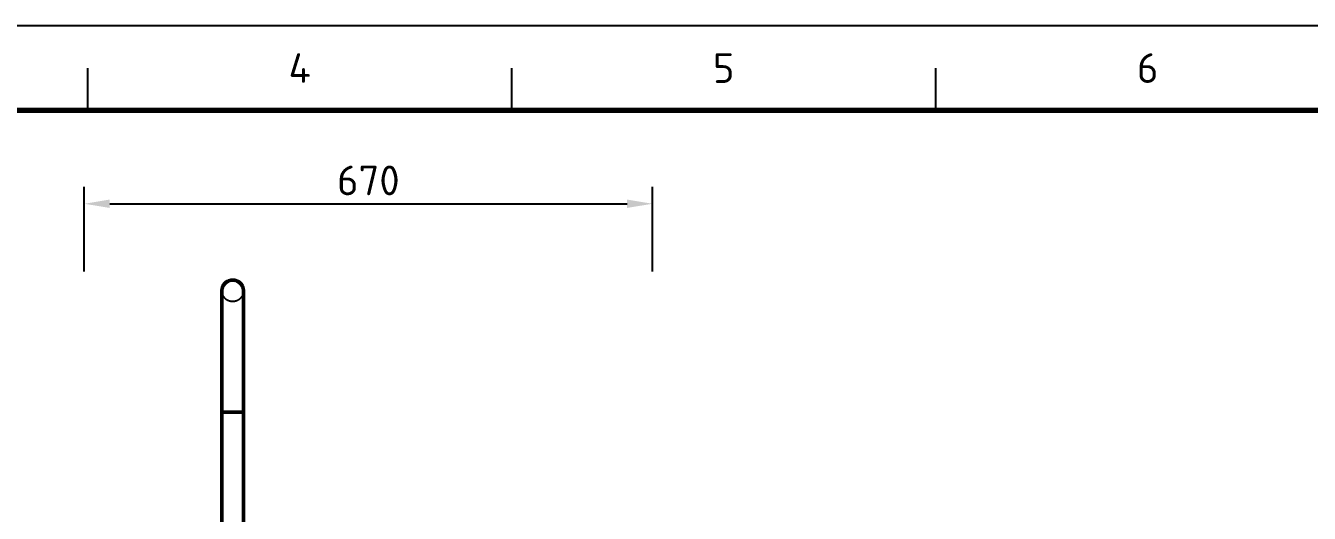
# Model space of a CAD drawing. Header units: millimetres. Extents: x 0 to 594, y 0 to 420.
# Drawn here: x 139.7 to 291.1, y 362.5 to 420 of the extents above; entities that cross this region are included whole.
import ezdxf
from ezdxf.enums import TextEntityAlignment as Align

# ---------------------------------------------------------------- set-up
doc = ezdxf.new("R2010")
doc.units = ezdxf.units.MM
doc.linetypes.add('ISO02-TRAZOS', pattern=[3.75, 3, -0.75])
for name, color, linetype, lineweight in [('01-VISIBLE', 7, 'CONTINUOUS', 50), ('02-OCULTA', 4, 'ISO02-TRAZOS', 25), ('04-COTA', 3, 'CONTINUOUS', 25), ('06-TEXTO', 7, 'CONTINUOUS', 25), ('07-RECUADRO', 7, 'CONTINUOUS', 70), ('08-FINA', 5, 'CONTINUOUS', 25)]:
    doc.layers.add(name, color=color, linetype=linetype, lineweight=lineweight)
doc.styles.add('ISO3098', font='isocpeur.ttf')
doc.dimstyles.new('FLAMA-ISO', dxfattribs={"dimtxt": 3.5, "dimasz": 3, "dimexe": 2, "dimexo": 1, "dimgap": 1, "dimtad": 1, "dimdec": 1, "dimtxsty": 'ISO3098', "dimcen": 2.5, "dimclrd": 3, "dimclre": 3, "dimclrt": 3, "dimazin": 3, "dimtfac": 1, "dimtmove": 0, "dimatfit": 3, "dimlwd": 25, "dimlwe": 25})

msp = doc.modelspace()

# ---------------------------------------------------------------- linework, layer by layer
at = {"layer": '01-VISIBLE'}
for p, q in [((162.83, 303.954), (162.83, 374.43)), ((162.83, 303.954), (162.83, 374.43)), ((165.37, 340.4), (165.37, 374.43))]:
    msp.add_line(p, q, dxfattribs=at)
for points in [[(165.37, 388.73), (165.369, 388.78), (165.366, 388.831), (165.361, 388.881), (165.354, 388.931), (165.345, 388.981), (165.334, 389.03), (165.321, 389.079), (165.306, 389.127), (165.289, 389.175), (165.271, 389.222), (165.25, 389.268), (165.228, 389.313), (165.204, 389.358), (165.178, 389.401), (165.15, 389.443), (165.121, 389.485), (165.09, 389.525), (165.058, 389.563), (165.024, 389.601), (164.989, 389.637), (164.952, 389.672), (164.914, 389.705), (164.875, 389.736), (164.834, 389.766), (164.792, 389.795), (164.749, 389.821), (164.705, 389.846), (164.66, 389.869), (164.615, 389.891), (164.568, 389.91), (164.521, 389.928), (164.473, 389.944), (164.424, 389.958), (164.375, 389.97), (164.326, 389.98), (164.276, 389.988), (164.226, 389.994), (164.175, 389.998), (164.125, 390), (164.074, 390), (164.024, 389.998), (163.974, 389.994), (163.924, 389.988), (163.874, 389.98), (163.824, 389.97), (163.775, 389.958), (163.727, 389.944), (163.679, 389.928), (163.631, 389.91), (163.585, 389.891), (163.539, 389.869), (163.494, 389.846), (163.45, 389.821), (163.407, 389.795), (163.366, 389.766), (163.325, 389.736), (163.286, 389.705), (163.247, 389.672), (163.211, 389.637), (163.175, 389.601), (163.141, 389.563), (163.109, 389.525), (163.078, 389.485), (163.049, 389.443), (163.021, 389.401), (162.996, 389.358), (162.972, 389.313), (162.949, 389.268), (162.929, 389.222), (162.91, 389.175), (162.893, 389.127), (162.879, 389.079), (162.866, 389.03), (162.855, 388.981), (162.846, 388.931), (162.839, 388.881), (162.834, 388.831), (162.831, 388.78), (162.83, 388.73)], [(162.83, 374.43), (162.83, 374.48), (162.83, 374.53), (162.83, 374.58), (162.83, 374.63), (162.83, 374.68), (162.83, 374.73), (162.83, 374.78), (162.83, 374.83), (162.83, 374.88), (162.83, 374.93), (162.83, 374.98), (162.83, 375.03), (162.83, 375.08), (162.83, 375.13), (162.83, 375.18), (162.83, 375.23), (162.83, 375.28), (162.83, 375.33), (162.83, 375.38), (162.83, 375.43), (162.83, 375.48), (162.83, 375.53), (162.83, 375.58), (162.83, 375.63), (162.83, 375.68), (162.83, 375.73), (162.83, 375.78), (162.83, 375.83), (162.83, 375.88), (162.83, 375.93), (162.83, 375.98), (162.83, 376.03), (162.83, 376.08), (162.83, 376.13), (162.83, 376.18), (162.83, 376.23), (162.83, 376.28), (162.83, 376.33), (162.83, 376.38), (162.83, 376.43), (162.83, 376.48), (162.83, 376.53), (162.83, 376.58), (162.83, 376.63), (162.83, 376.68), (162.83, 376.73), (162.83, 376.78), (162.83, 376.83), (162.83, 376.88), (162.83, 376.93), (162.83, 376.98), (162.83, 377.03), (162.83, 377.08), (162.83, 377.13), (162.83, 377.18), (162.83, 377.23), (162.83, 377.28), (162.83, 377.33), (162.83, 377.38), (162.83, 377.43), (162.83, 377.48), (162.83, 377.53), (162.83, 377.58), (162.83, 377.63), (162.83, 377.68), (162.83, 377.73), (162.83, 377.78), (162.83, 377.83), (162.83, 377.88), (162.83, 377.93), (162.83, 377.98), (162.83, 378.03), (162.83, 378.08), (162.83, 378.13), (162.83, 378.18), (162.83, 378.23), (162.83, 378.28), (162.83, 378.33), (162.83, 378.38), (162.83, 378.43), (162.83, 378.48), (162.83, 378.53), (162.83, 378.58), (162.83, 378.63), (162.83, 378.68), (162.83, 378.73), (162.83, 378.78), (162.83, 378.83), (162.83, 378.88), (162.83, 378.93), (162.83, 378.98), (162.83, 379.03), (162.83, 379.08), (162.83, 379.13), (162.83, 379.18), (162.83, 379.23), (162.83, 379.28), (162.83, 379.33), (162.83, 379.38), (162.83, 379.43), (162.83, 379.48), (162.83, 379.53), (162.83, 379.58), (162.83, 379.63), (162.83, 379.68), (162.83, 379.73), (162.83, 379.78), (162.83, 379.83), (162.83, 379.88), (162.83, 379.93), (162.83, 379.98), (162.83, 380.03), (162.83, 380.08), (162.83, 380.13), (162.83, 380.18), (162.83, 380.23), (162.83, 380.28), (162.83, 380.33), (162.83, 380.38), (162.83, 380.43), (162.83, 380.48), (162.83, 380.53), (162.83, 380.58), (162.83, 380.63), (162.83, 380.68), (162.83, 380.73), (162.83, 380.78), (162.83, 380.83), (162.83, 380.88), (162.83, 380.93), (162.83, 380.98), (162.83, 381.03), (162.83, 381.08), (162.83, 381.13), (162.83, 381.18), (162.83, 381.23), (162.83, 381.28), (162.83, 381.33), (162.83, 381.38), (162.83, 381.43), (162.83, 381.48), (162.83, 381.53), (162.83, 381.58), (162.83, 381.63), (162.83, 381.68), (162.83, 381.73), (162.83, 381.78), (162.83, 381.83), (162.83, 381.88), (162.83, 381.93), (162.83, 381.98), (162.83, 382.03), (162.83, 382.08), (162.83, 382.13), (162.83, 382.18), (162.83, 382.23), (162.83, 382.28), (162.83, 382.33), (162.83, 382.38), (162.83, 382.43), (162.83, 382.48), (162.83, 382.53), (162.83, 382.58), (162.83, 382.63), (162.83, 382.68), (162.83, 382.73), (162.83, 382.78), (162.83, 382.83), (162.83, 382.88), (162.83, 382.93), (162.83, 382.98), (162.83, 383.03), (162.83, 383.08), (162.83, 383.13), (162.83, 383.18), (162.83, 383.23), (162.83, 383.28), (162.83, 383.33), (162.83, 383.38), (162.83, 383.43), (162.83, 383.48), (162.83, 383.53), (162.83, 383.58), (162.83, 383.63), (162.83, 383.68), (162.83, 383.73), (162.83, 383.78), (162.83, 383.83), (162.83, 383.88), (162.83, 383.93), (162.83, 383.98), (162.83, 384.03), (162.83, 384.08), (162.83, 384.13), (162.83, 384.18), (162.83, 384.23), (162.83, 384.28), (162.83, 384.33), (162.83, 384.38), (162.83, 384.43), (162.83, 384.48), (162.83, 384.53), (162.83, 384.58), (162.83, 384.63), (162.83, 384.68), (162.83, 384.73), (162.83, 384.78), (162.83, 384.83), (162.83, 384.88), (162.83, 384.93), (162.83, 384.98), (162.83, 385.03), (162.83, 385.08), (162.83, 385.13), (162.83, 385.18), (162.83, 385.23), (162.83, 385.28), (162.83, 385.33), (162.83, 385.38), (162.83, 385.43), (162.83, 385.48), (162.83, 385.53), (162.83, 385.58), (162.83, 385.63), (162.83, 385.68), (162.83, 385.73), (162.83, 385.78), (162.83, 385.83), (162.83, 385.88), (162.83, 385.93), (162.83, 385.98), (162.83, 386.03), (162.83, 386.08), (162.83, 386.13), (162.83, 386.18), (162.83, 386.23), (162.83, 386.28), (162.83, 386.33), (162.83, 386.38), (162.83, 386.43), (162.83, 386.48), (162.83, 386.53), (162.83, 386.58), (162.83, 386.63), (162.83, 386.68), (162.83, 386.73), (162.83, 386.78), (162.83, 386.83), (162.83, 386.88), (162.83, 386.93), (162.83, 386.98), (162.83, 387.03), (162.83, 387.08), (162.83, 387.13), (162.83, 387.18), (162.83, 387.23), (162.83, 387.28), (162.83, 387.33), (162.83, 387.38), (162.83, 387.43), (162.83, 387.48), (162.83, 387.53), (162.83, 387.58), (162.83, 387.63), (162.83, 387.68), (162.83, 387.73), (162.83, 387.78), (162.83, 387.83), (162.83, 387.88), (162.83, 387.93), (162.83, 387.98), (162.83, 388.03), (162.83, 388.08), (162.83, 388.13), (162.83, 388.18), (162.83, 388.23), (162.83, 388.28), (162.83, 388.33), (162.83, 388.38), (162.83, 388.43), (162.83, 388.48), (162.83, 388.53), (162.83, 388.58), (162.83, 388.63), (162.83, 388.68), (162.83, 388.73)], [(162.83, 388.73), (162.83, 388.73), (162.83, 388.73), (162.83, 388.73), (162.83, 388.73), (162.83, 388.73), (162.83, 388.73)], [(162.83, 374.43), (162.83, 374.48), (162.83, 374.53), (162.83, 374.58), (162.83, 374.63), (162.83, 374.68), (162.83, 374.73), (162.83, 374.78), (162.83, 374.83), (162.83, 374.88), (162.83, 374.93), (162.83, 374.98), (162.83, 375.03), (162.83, 375.08), (162.83, 375.13), (162.83, 375.18), (162.83, 375.23), (162.83, 375.28), (162.83, 375.33), (162.83, 375.38), (162.83, 375.43), (162.83, 375.48), (162.83, 375.53), (162.83, 375.58), (162.83, 375.63), (162.83, 375.68), (162.83, 375.73), (162.83, 375.78), (162.83, 375.83), (162.83, 375.88), (162.83, 375.93), (162.83, 375.98), (162.83, 376.03), (162.83, 376.08), (162.83, 376.13), (162.83, 376.18), (162.83, 376.23), (162.83, 376.28), (162.83, 376.33), (162.83, 376.38), (162.83, 376.43), (162.83, 376.48), (162.83, 376.53), (162.83, 376.58), (162.83, 376.63), (162.83, 376.68), (162.83, 376.73), (162.83, 376.78), (162.83, 376.83), (162.83, 376.88), (162.83, 376.93), (162.83, 376.98), (162.83, 377.03), (162.83, 377.08), (162.83, 377.13), (162.83, 377.18), (162.83, 377.23), (162.83, 377.28), (162.83, 377.33), (162.83, 377.38), (162.83, 377.43), (162.83, 377.48), (162.83, 377.53), (162.83, 377.58), (162.83, 377.63), (162.83, 377.68), (162.83, 377.73), (162.83, 377.78), (162.83, 377.83), (162.83, 377.88), (162.83, 377.93), (162.83, 377.98), (162.83, 378.03), (162.83, 378.08), (162.83, 378.13), (162.83, 378.18), (162.83, 378.23), (162.83, 378.28), (162.83, 378.33), (162.83, 378.38), (162.83, 378.43), (162.83, 378.48), (162.83, 378.53), (162.83, 378.58), (162.83, 378.63), (162.83, 378.68), (162.83, 378.73), (162.83, 378.78), (162.83, 378.83), (162.83, 378.88), (162.83, 378.93), (162.83, 378.98), (162.83, 379.03), (162.83, 379.08), (162.83, 379.13), (162.83, 379.18), (162.83, 379.23), (162.83, 379.28), (162.83, 379.33), (162.83, 379.38), (162.83, 379.43), (162.83, 379.48), (162.83, 379.53), (162.83, 379.58), (162.83, 379.63), (162.83, 379.68), (162.83, 379.73), (162.83, 379.78), (162.83, 379.83), (162.83, 379.88), (162.83, 379.93), (162.83, 379.98), (162.83, 380.03), (162.83, 380.08), (162.83, 380.13), (162.83, 380.18), (162.83, 380.23), (162.83, 380.28), (162.83, 380.33), (162.83, 380.38), (162.83, 380.43), (162.83, 380.48), (162.83, 380.53), (162.83, 380.58), (162.83, 380.63), (162.83, 380.68), (162.83, 380.73), (162.83, 380.78), (162.83, 380.83), (162.83, 380.88), (162.83, 380.93), (162.83, 380.98), (162.83, 381.03), (162.83, 381.08), (162.83, 381.13), (162.83, 381.18), (162.83, 381.23), (162.83, 381.28), (162.83, 381.33), (162.83, 381.38), (162.83, 381.43), (162.83, 381.48), (162.83, 381.53), (162.83, 381.58), (162.83, 381.63), (162.83, 381.68), (162.83, 381.73), (162.83, 381.78), (162.83, 381.83), (162.83, 381.88), (162.83, 381.93), (162.83, 381.98), (162.83, 382.03), (162.83, 382.08), (162.83, 382.13), (162.83, 382.18), (162.83, 382.23), (162.83, 382.28), (162.83, 382.33), (162.83, 382.38), (162.83, 382.43), (162.83, 382.48), (162.83, 382.53), (162.83, 382.58), (162.83, 382.63), (162.83, 382.68), (162.83, 382.73), (162.83, 382.78), (162.83, 382.83), (162.83, 382.88), (162.83, 382.93), (162.83, 382.98), (162.83, 383.03), (162.83, 383.08), (162.83, 383.13), (162.83, 383.18), (162.83, 383.23), (162.83, 383.28), (162.83, 383.33), (162.83, 383.38), (162.83, 383.43), (162.83, 383.48), (162.83, 383.53), (162.83, 383.58), (162.83, 383.63), (162.83, 383.68), (162.83, 383.73), (162.83, 383.78), (162.83, 383.83), (162.83, 383.88), (162.83, 383.93), (162.83, 383.98), (162.83, 384.03), (162.83, 384.08), (162.83, 384.13), (162.83, 384.18), (162.83, 384.23), (162.83, 384.28), (162.83, 384.33), (162.83, 384.38), (162.83, 384.43), (162.83, 384.48), (162.83, 384.53), (162.83, 384.58), (162.83, 384.63), (162.83, 384.68), (162.83, 384.73), (162.83, 384.78), (162.83, 384.83), (162.83, 384.88), (162.83, 384.93), (162.83, 384.98), (162.83, 385.03), (162.83, 385.08), (162.83, 385.13), (162.83, 385.18), (162.83, 385.23), (162.83, 385.28), (162.83, 385.33), (162.83, 385.38), (162.83, 385.43), (162.83, 385.48), (162.83, 385.53), (162.83, 385.58), (162.83, 385.63), (162.83, 385.68), (162.83, 385.73), (162.83, 385.78), (162.83, 385.83), (162.83, 385.88), (162.83, 385.93), (162.83, 385.98), (162.83, 386.03), (162.83, 386.08), (162.83, 386.13), (162.83, 386.18), (162.83, 386.23), (162.83, 386.28), (162.83, 386.33), (162.83, 386.38), (162.83, 386.43), (162.83, 386.48), (162.83, 386.53), (162.83, 386.58), (162.83, 386.63), (162.83, 386.68), (162.83, 386.73), (162.83, 386.78), (162.83, 386.83), (162.83, 386.88), (162.83, 386.93), (162.83, 386.98), (162.83, 387.03), (162.83, 387.08), (162.83, 387.13), (162.83, 387.18), (162.83, 387.23), (162.83, 387.28), (162.83, 387.33), (162.83, 387.38), (162.83, 387.43), (162.83, 387.48), (162.83, 387.53), (162.83, 387.58), (162.83, 387.63), (162.83, 387.68), (162.83, 387.73), (162.83, 387.78), (162.83, 387.83), (162.83, 387.88), (162.83, 387.93), (162.83, 387.98), (162.83, 388.03), (162.83, 388.08), (162.83, 388.13), (162.83, 388.18), (162.83, 388.23), (162.83, 388.28), (162.83, 388.33), (162.83, 388.38), (162.83, 388.43), (162.83, 388.48), (162.83, 388.53), (162.83, 388.58), (162.83, 388.63), (162.83, 388.68), (162.83, 388.73)], [(165.37, 374.43), (165.37, 374.48), (165.37, 374.53), (165.37, 374.58), (165.37, 374.63), (165.37, 374.68), (165.37, 374.73), (165.37, 374.78), (165.37, 374.83), (165.37, 374.88), (165.37, 374.93), (165.37, 374.98), (165.37, 375.03), (165.37, 375.08), (165.37, 375.13), (165.37, 375.18), (165.37, 375.23), (165.37, 375.28), (165.37, 375.33), (165.37, 375.38), (165.37, 375.43), (165.37, 375.48), (165.37, 375.53), (165.37, 375.58), (165.37, 375.63), (165.37, 375.68), (165.37, 375.73), (165.37, 375.78), (165.37, 375.83), (165.37, 375.88), (165.37, 375.93), (165.37, 375.98), (165.37, 376.03), (165.37, 376.08), (165.37, 376.13), (165.37, 376.18), (165.37, 376.23), (165.37, 376.28), (165.37, 376.33), (165.37, 376.38), (165.37, 376.43), (165.37, 376.48), (165.37, 376.53), (165.37, 376.58), (165.37, 376.63), (165.37, 376.68), (165.37, 376.73), (165.37, 376.78), (165.37, 376.83), (165.37, 376.88), (165.37, 376.93), (165.37, 376.98), (165.37, 377.03), (165.37, 377.08), (165.37, 377.13), (165.37, 377.18), (165.37, 377.23), (165.37, 377.28), (165.37, 377.33), (165.37, 377.38), (165.37, 377.43), (165.37, 377.48), (165.37, 377.53), (165.37, 377.58), (165.37, 377.63), (165.37, 377.68), (165.37, 377.73), (165.37, 377.78), (165.37, 377.83), (165.37, 377.88), (165.37, 377.93), (165.37, 377.98), (165.37, 378.03), (165.37, 378.08), (165.37, 378.13), (165.37, 378.18), (165.37, 378.23), (165.37, 378.28), (165.37, 378.33), (165.37, 378.38), (165.37, 378.43), (165.37, 378.48), (165.37, 378.53), (165.37, 378.58), (165.37, 378.63), (165.37, 378.68), (165.37, 378.73), (165.37, 378.78), (165.37, 378.83), (165.37, 378.88), (165.37, 378.93), (165.37, 378.98), (165.37, 379.03), (165.37, 379.08), (165.37, 379.13), (165.37, 379.18), (165.37, 379.23), (165.37, 379.28), (165.37, 379.33), (165.37, 379.38), (165.37, 379.43), (165.37, 379.48), (165.37, 379.53), (165.37, 379.58), (165.37, 379.63), (165.37, 379.68), (165.37, 379.73), (165.37, 379.78), (165.37, 379.83), (165.37, 379.88), (165.37, 379.93), (165.37, 379.98), (165.37, 380.03), (165.37, 380.08), (165.37, 380.13), (165.37, 380.18), (165.37, 380.23), (165.37, 380.28), (165.37, 380.33), (165.37, 380.38), (165.37, 380.43), (165.37, 380.48), (165.37, 380.53), (165.37, 380.58), (165.37, 380.63), (165.37, 380.68), (165.37, 380.73), (165.37, 380.78), (165.37, 380.83), (165.37, 380.88), (165.37, 380.93), (165.37, 380.98), (165.37, 381.03), (165.37, 381.08), (165.37, 381.13), (165.37, 381.18), (165.37, 381.23), (165.37, 381.28), (165.37, 381.33), (165.37, 381.38), (165.37, 381.43), (165.37, 381.48), (165.37, 381.53), (165.37, 381.58), (165.37, 381.63), (165.37, 381.68), (165.37, 381.73), (165.37, 381.78), (165.37, 381.83), (165.37, 381.88), (165.37, 381.93), (165.37, 381.98), (165.37, 382.03), (165.37, 382.08), (165.37, 382.13), (165.37, 382.18), (165.37, 382.23), (165.37, 382.28), (165.37, 382.33), (165.37, 382.38), (165.37, 382.43), (165.37, 382.48), (165.37, 382.53), (165.37, 382.58), (165.37, 382.63), (165.37, 382.68), (165.37, 382.73), (165.37, 382.78), (165.37, 382.83), (165.37, 382.88), (165.37, 382.93), (165.37, 382.98), (165.37, 383.03), (165.37, 383.08), (165.37, 383.13), (165.37, 383.18), (165.37, 383.23), (165.37, 383.28), (165.37, 383.33), (165.37, 383.38), (165.37, 383.43), (165.37, 383.48), (165.37, 383.53), (165.37, 383.58), (165.37, 383.63), (165.37, 383.68), (165.37, 383.73), (165.37, 383.78), (165.37, 383.83), (165.37, 383.88), (165.37, 383.93), (165.37, 383.98), (165.37, 384.03), (165.37, 384.08), (165.37, 384.13), (165.37, 384.18), (165.37, 384.23), (165.37, 384.28), (165.37, 384.33), (165.37, 384.38), (165.37, 384.43), (165.37, 384.48), (165.37, 384.53), (165.37, 384.58), (165.37, 384.63), (165.37, 384.68), (165.37, 384.73), (165.37, 384.78), (165.37, 384.83), (165.37, 384.88), (165.37, 384.93), (165.37, 384.98), (165.37, 385.03), (165.37, 385.08), (165.37, 385.13), (165.37, 385.18), (165.37, 385.23), (165.37, 385.28), (165.37, 385.33), (165.37, 385.38), (165.37, 385.43), (165.37, 385.48), (165.37, 385.53), (165.37, 385.58), (165.37, 385.63), (165.37, 385.68), (165.37, 385.73), (165.37, 385.78), (165.37, 385.83), (165.37, 385.88), (165.37, 385.93), (165.37, 385.98), (165.37, 386.03), (165.37, 386.08), (165.37, 386.13), (165.37, 386.18), (165.37, 386.23), (165.37, 386.28), (165.37, 386.33), (165.37, 386.38), (165.37, 386.43), (165.37, 386.48), (165.37, 386.53), (165.37, 386.58), (165.37, 386.63), (165.37, 386.68), (165.37, 386.73), (165.37, 386.78), (165.37, 386.83), (165.37, 386.88), (165.37, 386.93), (165.37, 386.98), (165.37, 387.03), (165.37, 387.08), (165.37, 387.13), (165.37, 387.18), (165.37, 387.23), (165.37, 387.28), (165.37, 387.33), (165.37, 387.38), (165.37, 387.43), (165.37, 387.48), (165.37, 387.53), (165.37, 387.58), (165.37, 387.63), (165.37, 387.68), (165.37, 387.73), (165.37, 387.78), (165.37, 387.83), (165.37, 387.88), (165.37, 387.93), (165.37, 387.98), (165.37, 388.03), (165.37, 388.08), (165.37, 388.13), (165.37, 388.18), (165.37, 388.23), (165.37, 388.28), (165.37, 388.33), (165.37, 388.38), (165.37, 388.43), (165.37, 388.48), (165.37, 388.53), (165.37, 388.58), (165.37, 388.63), (165.37, 388.68), (165.37, 388.73)], [(165.37, 374.43), (165.37, 374.48), (165.37, 374.53), (165.37, 374.58), (165.37, 374.63), (165.37, 374.68), (165.37, 374.73), (165.37, 374.78), (165.37, 374.83), (165.37, 374.88), (165.37, 374.93), (165.37, 374.98), (165.37, 375.03), (165.37, 375.08), (165.37, 375.13), (165.37, 375.18), (165.37, 375.23), (165.37, 375.28), (165.37, 375.33), (165.37, 375.38), (165.37, 375.43), (165.37, 375.48), (165.37, 375.53), (165.37, 375.58), (165.37, 375.63), (165.37, 375.68), (165.37, 375.73), (165.37, 375.78), (165.37, 375.83), (165.37, 375.88), (165.37, 375.93), (165.37, 375.98), (165.37, 376.03), (165.37, 376.08), (165.37, 376.13), (165.37, 376.18), (165.37, 376.23), (165.37, 376.28), (165.37, 376.33), (165.37, 376.38), (165.37, 376.43), (165.37, 376.48), (165.37, 376.53), (165.37, 376.58), (165.37, 376.63), (165.37, 376.68), (165.37, 376.73), (165.37, 376.78), (165.37, 376.83), (165.37, 376.88), (165.37, 376.93), (165.37, 376.98), (165.37, 377.03), (165.37, 377.08), (165.37, 377.13), (165.37, 377.18), (165.37, 377.23), (165.37, 377.28), (165.37, 377.33), (165.37, 377.38), (165.37, 377.43), (165.37, 377.48), (165.37, 377.53), (165.37, 377.58), (165.37, 377.63), (165.37, 377.68), (165.37, 377.73), (165.37, 377.78), (165.37, 377.83), (165.37, 377.88), (165.37, 377.93), (165.37, 377.98), (165.37, 378.03), (165.37, 378.08), (165.37, 378.13), (165.37, 378.18), (165.37, 378.23), (165.37, 378.28), (165.37, 378.33), (165.37, 378.38), (165.37, 378.43), (165.37, 378.48), (165.37, 378.53), (165.37, 378.58), (165.37, 378.63), (165.37, 378.68), (165.37, 378.73), (165.37, 378.78), (165.37, 378.83), (165.37, 378.88), (165.37, 378.93), (165.37, 378.98), (165.37, 379.03), (165.37, 379.08), (165.37, 379.13), (165.37, 379.18), (165.37, 379.23), (165.37, 379.28), (165.37, 379.33), (165.37, 379.38), (165.37, 379.43), (165.37, 379.48), (165.37, 379.53), (165.37, 379.58), (165.37, 379.63), (165.37, 379.68), (165.37, 379.73), (165.37, 379.78), (165.37, 379.83), (165.37, 379.88), (165.37, 379.93), (165.37, 379.98), (165.37, 380.03), (165.37, 380.08), (165.37, 380.13), (165.37, 380.18), (165.37, 380.23), (165.37, 380.28), (165.37, 380.33), (165.37, 380.38), (165.37, 380.43), (165.37, 380.48), (165.37, 380.53), (165.37, 380.58), (165.37, 380.63), (165.37, 380.68), (165.37, 380.73), (165.37, 380.78), (165.37, 380.83), (165.37, 380.88), (165.37, 380.93), (165.37, 380.98), (165.37, 381.03), (165.37, 381.08), (165.37, 381.13), (165.37, 381.18), (165.37, 381.23), (165.37, 381.28), (165.37, 381.33), (165.37, 381.38), (165.37, 381.43), (165.37, 381.48), (165.37, 381.53), (165.37, 381.58), (165.37, 381.63), (165.37, 381.68), (165.37, 381.73), (165.37, 381.78), (165.37, 381.83), (165.37, 381.88), (165.37, 381.93), (165.37, 381.98), (165.37, 382.03), (165.37, 382.08), (165.37, 382.13), (165.37, 382.18), (165.37, 382.23), (165.37, 382.28), (165.37, 382.33), (165.37, 382.38), (165.37, 382.43), (165.37, 382.48), (165.37, 382.53), (165.37, 382.58), (165.37, 382.63), (165.37, 382.68), (165.37, 382.73), (165.37, 382.78), (165.37, 382.83), (165.37, 382.88), (165.37, 382.93), (165.37, 382.98), (165.37, 383.03), (165.37, 383.08), (165.37, 383.13), (165.37, 383.18), (165.37, 383.23), (165.37, 383.28), (165.37, 383.33), (165.37, 383.38), (165.37, 383.43), (165.37, 383.48), (165.37, 383.53), (165.37, 383.58), (165.37, 383.63), (165.37, 383.68), (165.37, 383.73), (165.37, 383.78), (165.37, 383.83), (165.37, 383.88), (165.37, 383.93), (165.37, 383.98), (165.37, 384.03), (165.37, 384.08), (165.37, 384.13), (165.37, 384.18), (165.37, 384.23), (165.37, 384.28), (165.37, 384.33), (165.37, 384.38), (165.37, 384.43), (165.37, 384.48), (165.37, 384.53), (165.37, 384.58), (165.37, 384.63), (165.37, 384.68), (165.37, 384.73), (165.37, 384.78), (165.37, 384.83), (165.37, 384.88), (165.37, 384.93), (165.37, 384.98), (165.37, 385.03), (165.37, 385.08), (165.37, 385.13), (165.37, 385.18), (165.37, 385.23), (165.37, 385.28), (165.37, 385.33), (165.37, 385.38), (165.37, 385.43), (165.37, 385.48), (165.37, 385.53), (165.37, 385.58), (165.37, 385.63), (165.37, 385.68), (165.37, 385.73), (165.37, 385.78), (165.37, 385.83), (165.37, 385.88), (165.37, 385.93), (165.37, 385.98), (165.37, 386.03), (165.37, 386.08), (165.37, 386.13), (165.37, 386.18), (165.37, 386.23), (165.37, 386.28), (165.37, 386.33), (165.37, 386.38), (165.37, 386.43), (165.37, 386.48), (165.37, 386.53), (165.37, 386.58), (165.37, 386.63), (165.37, 386.68), (165.37, 386.73), (165.37, 386.78), (165.37, 386.83), (165.37, 386.88), (165.37, 386.93), (165.37, 386.98), (165.37, 387.03), (165.37, 387.08), (165.37, 387.13), (165.37, 387.18), (165.37, 387.23), (165.37, 387.28), (165.37, 387.33), (165.37, 387.38), (165.37, 387.43), (165.37, 387.48), (165.37, 387.53), (165.37, 387.58), (165.37, 387.63), (165.37, 387.68), (165.37, 387.73), (165.37, 387.78), (165.37, 387.83), (165.37, 387.88), (165.37, 387.93), (165.37, 387.98), (165.37, 388.03), (165.37, 388.08), (165.37, 388.13), (165.37, 388.18), (165.37, 388.23), (165.37, 388.28), (165.37, 388.33), (165.37, 388.38), (165.37, 388.43), (165.37, 388.48), (165.37, 388.53), (165.37, 388.58), (165.37, 388.63), (165.37, 388.68), (165.37, 388.73)], [(162.83, 374.43), (162.881, 374.43), (162.931, 374.43), (162.982, 374.43), (163.033, 374.43), (163.084, 374.43), (163.135, 374.43), (163.185, 374.43), (163.236, 374.43), (163.287, 374.43), (163.338, 374.43), (163.389, 374.43), (163.439, 374.43), (163.49, 374.43), (163.541, 374.43), (163.592, 374.43), (163.643, 374.43), (163.693, 374.43), (163.744, 374.43), (163.795, 374.43), (163.846, 374.43), (163.897, 374.43), (163.947, 374.43), (163.998, 374.43), (164.049, 374.43), (164.1, 374.43), (164.151, 374.43), (164.201, 374.43), (164.252, 374.43), (164.303, 374.43), (164.354, 374.43), (164.405, 374.43), (164.455, 374.43), (164.506, 374.43), (164.557, 374.43), (164.608, 374.43), (164.659, 374.43), (164.709, 374.43), (164.76, 374.43), (164.811, 374.43), (164.862, 374.43), (164.913, 374.43), (164.963, 374.43), (165.014, 374.43), (165.065, 374.43), (165.116, 374.43), (165.167, 374.43), (165.217, 374.43), (165.268, 374.43), (165.319, 374.43), (165.37, 374.43)]]:
    msp.add_lwpolyline(points, dxfattribs=at)
at = {"layer": '02-OCULTA'}
msp.add_line((165.37, 289.5), (165.37, 374.43), dxfattribs=at)
for points in [[(164.1, 387.46), (164.049, 387.461), (163.998, 387.464), (163.947, 387.469), (163.896, 387.476), (163.846, 387.486), (163.796, 387.497), (163.746, 387.51), (163.698, 387.525), (163.649, 387.543), (163.602, 387.562), (163.555, 387.583), (163.51, 387.605), (163.465, 387.63), (163.421, 387.657), (163.378, 387.685), (163.337, 387.715), (163.297, 387.746), (163.258, 387.779), (163.22, 387.814), (163.184, 387.85), (163.149, 387.888), (163.116, 387.927), (163.084, 387.967), (163.055, 388.009), (163.026, 388.051), (163, 388.095), (162.975, 388.14), (162.952, 388.186), (162.931, 388.232), (162.912, 388.28), (162.895, 388.328), (162.88, 388.377), (162.867, 388.426), (162.855, 388.476), (162.846, 388.526), (162.839, 388.577), (162.834, 388.628), (162.831, 388.679), (162.83, 388.73)], [(165.37, 388.73), (165.369, 388.679), (165.366, 388.628), (165.36, 388.577), (165.353, 388.526), (165.344, 388.476), (165.333, 388.426), (165.32, 388.377), (165.304, 388.328), (165.287, 388.28), (165.268, 388.232), (165.247, 388.186), (165.224, 388.14), (165.2, 388.095), (165.173, 388.051), (165.145, 388.009), (165.115, 387.967), (165.083, 387.927), (165.05, 387.888), (165.016, 387.85), (164.979, 387.814), (164.942, 387.779), (164.903, 387.746), (164.863, 387.715), (164.821, 387.685), (164.778, 387.657), (164.735, 387.63), (164.69, 387.605), (164.644, 387.583), (164.598, 387.562), (164.55, 387.543), (164.502, 387.525), (164.453, 387.51), (164.404, 387.497), (164.354, 387.486), (164.303, 387.476), (164.253, 387.469), (164.202, 387.464), (164.151, 387.461), (164.1, 387.46)], [(164.1, 374.43), (164.049, 374.43), (163.998, 374.43), (163.947, 374.43), (163.897, 374.43), (163.846, 374.43), (163.795, 374.43), (163.744, 374.43), (163.693, 374.43), (163.643, 374.43), (163.592, 374.43), (163.541, 374.43), (163.49, 374.43), (163.439, 374.43), (163.389, 374.43), (163.338, 374.43), (163.287, 374.43), (163.236, 374.43), (163.185, 374.43), (163.135, 374.43), (163.084, 374.43), (163.033, 374.43), (162.982, 374.43), (162.931, 374.43), (162.881, 374.43), (162.83, 374.43)], [(164.1, 374.43), (164.049, 374.43), (163.998, 374.43), (163.947, 374.43), (163.897, 374.43), (163.846, 374.43), (163.795, 374.43), (163.744, 374.43), (163.693, 374.43), (163.643, 374.43), (163.592, 374.43), (163.541, 374.43), (163.49, 374.43), (163.439, 374.43), (163.389, 374.43), (163.338, 374.43), (163.287, 374.43), (163.236, 374.43), (163.185, 374.43), (163.135, 374.43), (163.084, 374.43), (163.033, 374.43), (162.982, 374.43), (162.931, 374.43), (162.881, 374.43), (162.83, 374.43)], [(162.83, 374.43), (162.881, 374.43), (162.931, 374.43), (162.982, 374.43), (163.033, 374.43), (163.084, 374.43), (163.135, 374.43), (163.185, 374.43), (163.236, 374.43), (163.287, 374.43), (163.338, 374.43), (163.389, 374.43), (163.439, 374.43), (163.49, 374.43), (163.541, 374.43), (163.592, 374.43), (163.643, 374.43), (163.693, 374.43), (163.744, 374.43), (163.795, 374.43), (163.846, 374.43), (163.897, 374.43), (163.947, 374.43), (163.998, 374.43), (164.049, 374.43), (164.1, 374.43)], [(165.37, 374.43), (165.319, 374.43), (165.268, 374.43), (165.217, 374.43), (165.167, 374.43), (165.116, 374.43), (165.065, 374.43), (165.014, 374.43), (164.963, 374.43), (164.913, 374.43), (164.862, 374.43), (164.811, 374.43), (164.76, 374.43), (164.709, 374.43), (164.659, 374.43), (164.608, 374.43), (164.557, 374.43), (164.506, 374.43), (164.455, 374.43), (164.405, 374.43), (164.354, 374.43), (164.303, 374.43), (164.252, 374.43), (164.201, 374.43), (164.151, 374.43), (164.1, 374.43)], [(164.1, 374.43), (164.151, 374.43), (164.201, 374.43), (164.252, 374.43), (164.303, 374.43), (164.354, 374.43), (164.405, 374.43), (164.455, 374.43), (164.506, 374.43), (164.557, 374.43), (164.608, 374.43), (164.659, 374.43), (164.709, 374.43), (164.76, 374.43), (164.811, 374.43), (164.862, 374.43), (164.913, 374.43), (164.963, 374.43), (165.014, 374.43), (165.065, 374.43), (165.116, 374.43), (165.167, 374.43), (165.217, 374.43), (165.268, 374.43), (165.319, 374.43), (165.37, 374.43)], [(165.37, 374.43), (165.319, 374.43), (165.268, 374.43), (165.217, 374.43), (165.167, 374.43), (165.116, 374.43), (165.065, 374.43), (165.014, 374.43), (164.963, 374.43), (164.913, 374.43), (164.862, 374.43), (164.811, 374.43), (164.76, 374.43), (164.709, 374.43), (164.659, 374.43), (164.608, 374.43), (164.557, 374.43), (164.506, 374.43), (164.455, 374.43), (164.405, 374.43), (164.354, 374.43), (164.303, 374.43), (164.252, 374.43), (164.201, 374.43), (164.151, 374.43), (164.1, 374.43)]]:
    msp.add_lwpolyline(points, dxfattribs=at)
at = {"layer": '07-RECUADRO'}
msp.add_lwpolyline([(20, 10), (584, 10), (584, 410), (20, 410)], close=True, dxfattribs=at)
at = {"layer": '08-FINA'}
for p, q in [((147, 410), (147, 415)), ((197, 410), (197, 415)), ((247, 410), (247, 415))]:
    msp.add_line(p, q, dxfattribs=at)
msp.add_lwpolyline([(0, 0), (594, 0), (594, 420), (0, 420)], close=True, dxfattribs=at)

# ---------------------------------------------------------------- texts
at = {"layer": '06-TEXTO', "style": 'ISO3098'}
for s, p in [('4', (172, 415)), ('5', (222, 415)), ('6', (272, 415))]:
    msp.add_text(s, height=3.5, dxfattribs=at).set_placement(p, align=Align.MIDDLE_CENTER)

# ---------------------------------------------------------------- dimensions: what is measured, and where the dimension line sits
at = {"layer": '04-COTA'}
msp.add_linear_dim(base=(146.6, 399), p1=(146.6, 390), p2=(213.6, 390), dimstyle='FLAMA-ISO', override={"dimlfac": 10}, dxfattribs=at).render()

doc.saveas('drawing.dxf')
